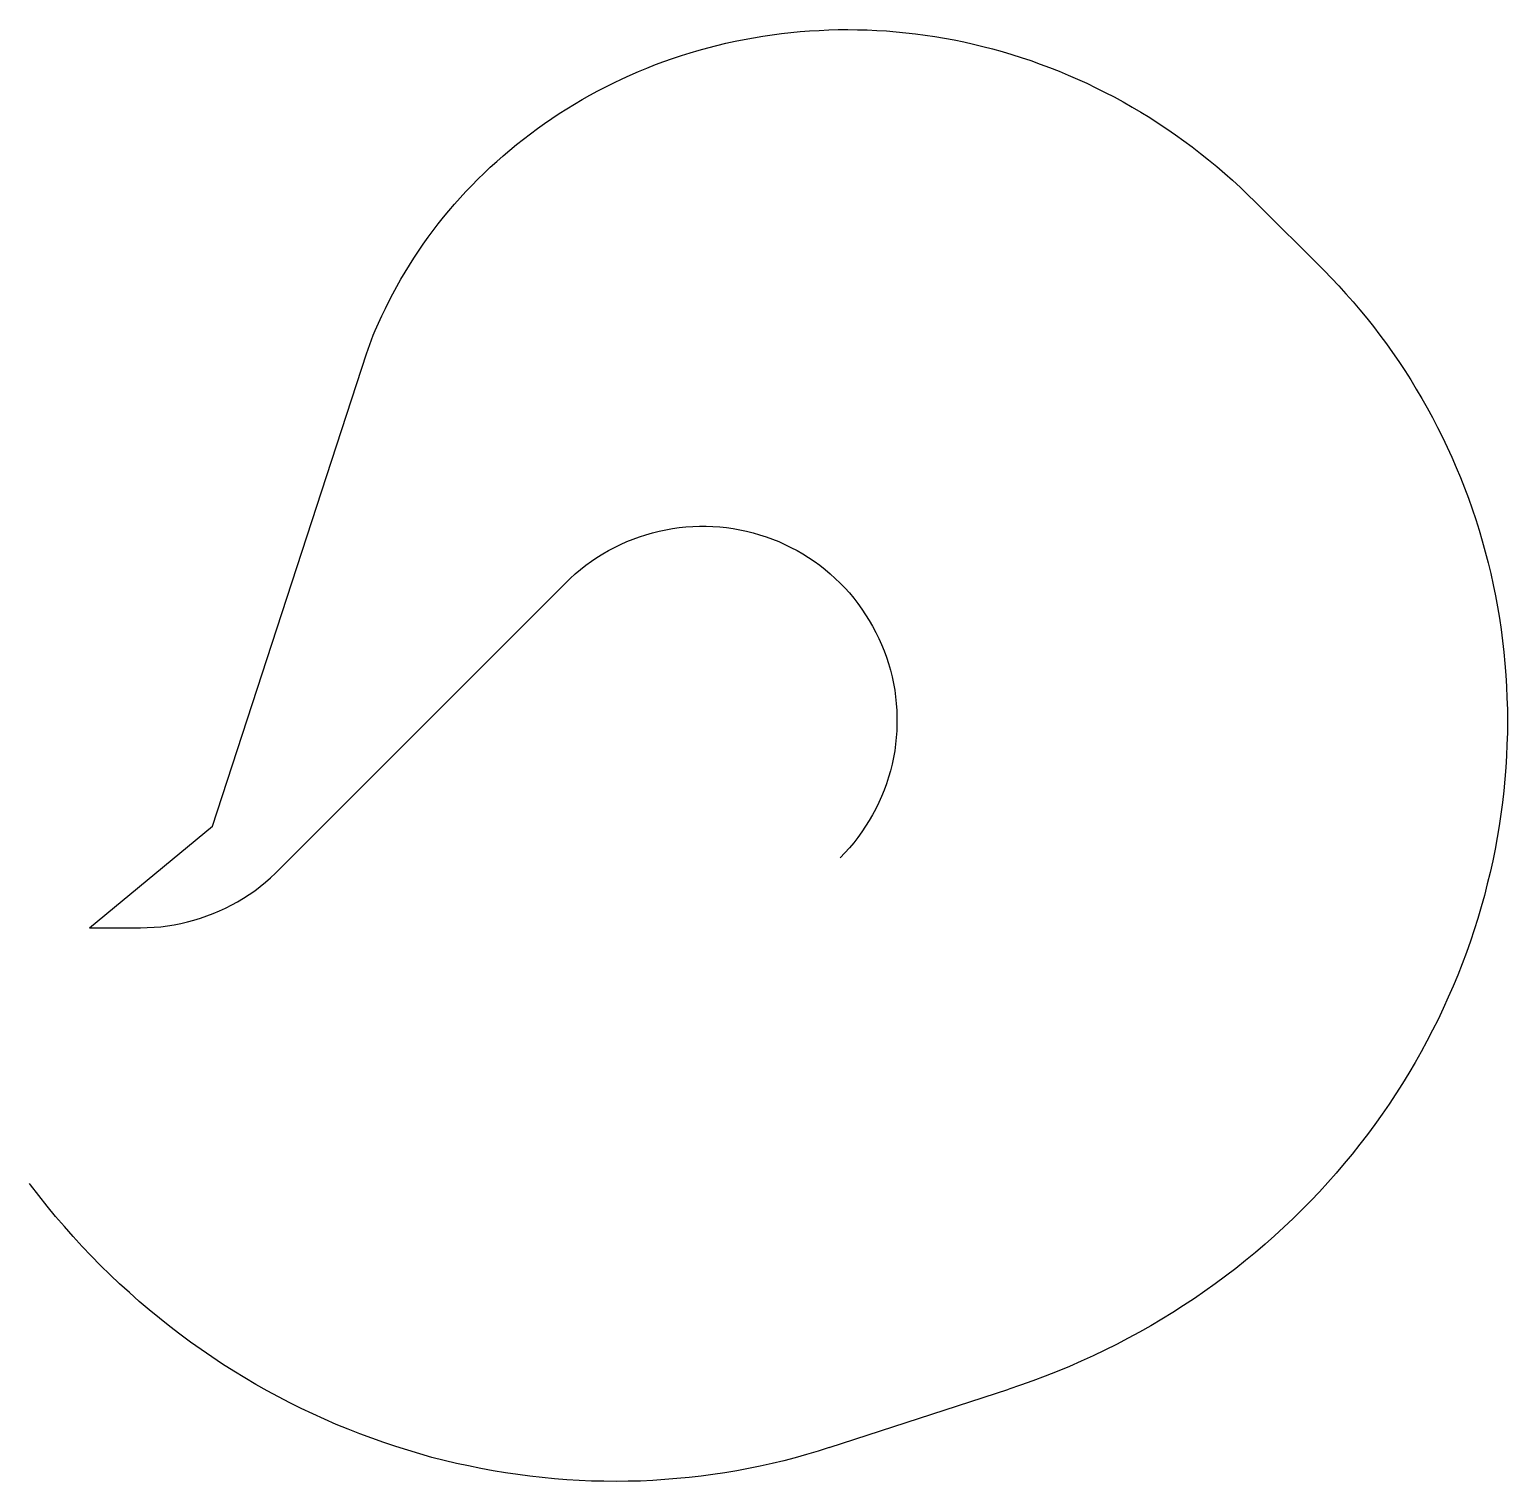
# Model space of a CAD drawing. Header units: metres. Extents: x -480 to 11321, y -4419 to 7169.
import ezdxf

# ---------------------------------------------------------------- set-up
doc = ezdxf.new("R2010")
doc.units = ezdxf.units.M

msp = doc.modelspace()

# ---------------------------------------------------------------- linework, layer by layer
at = {"layer": 'NorminalTrack', "color": 1}
msp.add_lwpolyline([(0, 0), (406, 0), (406, 0), (460, 1), (514, 4), (568, 8), (622, 15), (675, 24), (728, 34), (781, 46), (833, 60), (885, 76), (936, 94), (987, 113), (1037, 134), (1086, 157), (1134, 182), (1181, 208), (1228, 236), (1273, 265), (1318, 296), (1361, 329), (1403, 363), (1444, 398), (1483, 435), (1503, 454), (1503, 454), (3799, 2751), (3799, 2751), (3838, 2789), (3878, 2825), (3920, 2860), (3963, 2893), (4006, 2925), (4051, 2955), (4097, 2984), (4144, 3011), (4192, 3036), (4240, 3060), (4290, 3082), (4340, 3102), (4391, 3121), (4442, 3137), (4494, 3152), (4547, 3165), (4600, 3177), (4653, 3186), (4707, 3194), (4761, 3199), (4815, 3203), (4869, 3205), (4923, 3205), (4977, 3203), (5031, 3199), (5085, 3194), (5138, 3186), (5192, 3177), (5245, 3165), (5297, 3152), (5349, 3137), (5401, 3121), (5452, 3102), (5502, 3082), (5551, 3060), (5600, 3036), (5648, 3011), (5695, 2984), (5740, 2955), (5785, 2925), (5829, 2893), (5872, 2860), (5913, 2825), (5953, 2789), (5992, 2751), (6030, 2712), (6066, 2672), (6101, 2630), (6134, 2588), (6166, 2544), (6196, 2499), (6225, 2453), (6252, 2406), (6278, 2358), (6301, 2310), (6323, 2260), (6344, 2210), (6362, 2159), (6379, 2108), (6394, 2056), (6407, 2003), (6418, 1950), (6428, 1897), (6435, 1843), (6441, 1789), (6445, 1735), (6446, 1681), (6446, 1627), (6445, 1573), (6441, 1519), (6435, 1465), (6428, 1412), (6418, 1358), (6407, 1305), (6394, 1253), (6379, 1201), (6362, 1149), (6344, 1099), (6323, 1048), (6301, 999), (6278, 950), (6252, 902), (6225, 856), (6196, 810), (6166, 765), (6134, 721), (6101, 678), (6066, 637), (6030, 597), (5992, 558)], dxfattribs=at)
at = {"layer": 'SubLines', "color": 5}
for p, q in [((9306, 5795), (9856, 5245)), ((5906, -4149), (7339, -3682))]:
    msp.add_line(p, q, dxfattribs=at)
msp.add_lwpolyline([(0, 0), (980, 810), (2210, 4581), (2223, 4618), (2236, 4656), (2250, 4693), (2265, 4730), (2280, 4767)], dxfattribs=at)
at = {"layer": 'WindSpiral', "color": 3}
for points in [[(2280, 4767), (2306, 4826), (2333, 4885), (2361, 4944), (2391, 5003), (2421, 5061), (2452, 5119), (2485, 5176), (2519, 5233), (2553, 5289), (2589, 5345), (2626, 5401), (2664, 5456), (2703, 5511), (2743, 5565), (2784, 5618), (2826, 5671), (2869, 5723), (2913, 5775), (2958, 5826), (3005, 5876), (3052, 5925), (3100, 5974), (3149, 6022), (3199, 6070), (3250, 6116), (3302, 6162), (3355, 6207), (3409, 6252), (3464, 6295), (3519, 6338), (3576, 6379), (3633, 6420), (3691, 6460), (3750, 6499), (3810, 6537), (3871, 6574), (3932, 6610), (3994, 6645), (4057, 6679), (4121, 6712), (4185, 6744), (4251, 6775), (4316, 6805), (4383, 6834), (4450, 6862), (4518, 6889), (4586, 6914), (4655, 6938), (4725, 6962), (4795, 6984), (4866, 7005), (4937, 7024), (5009, 7043), (5081, 7060), (5154, 7076), (5227, 7091), (5300, 7104), (5374, 7117), (5449, 7128), (5523, 7137), (5598, 7146), (5674, 7153), (5749, 7159), (5825, 7163), (5901, 7167), (5978, 7169), (6054, 7169), (6131, 7168), (6208, 7166), (6285, 7163), (6362, 7158), (6439, 7152), (6516, 7144), (6594, 7135), (6671, 7125), (6748, 7114), (6825, 7101), (6902, 7086), (6980, 7070), (7056, 7053), (7133, 7035), (7210, 7015), (7286, 6993), (7363, 6971), (7439, 6947), (7514, 6921), (7590, 6894), (7665, 6866), (7740, 6837), (7814, 6806), (7888, 6773), (7962, 6740), (8035, 6705), (8108, 6668), (8180, 6631), (8252, 6592), (8323, 6551), (8394, 6510), (8464, 6467), (8533, 6422), (8602, 6377), (8670, 6330), (8737, 6281), (8804, 6232), (8870, 6181), (8935, 6129), (9000, 6076), (9063, 6021), (9126, 5966), (9188, 5909), (9249, 5851), (9306, 5795)], [(9856, 5245), (9915, 5184), (9974, 5123), (10031, 5060), (10088, 4996), (10143, 4932), (10198, 4866), (10251, 4798), (10303, 4730), (10354, 4661), (10404, 4591), (10453, 4520), (10501, 4447), (10548, 4374), (10593, 4300), (10638, 4225), (10680, 4149), (10722, 4072), (10763, 3994), (10802, 3916), (10840, 3836), (10876, 3756), (10912, 3675), (10945, 3593), (10978, 3511), (11009, 3428), (11039, 3344), (11067, 3259), (11094, 3174), (11119, 3088), (11143, 3001), (11166, 2914), (11187, 2827), (11207, 2738), (11225, 2650), (11241, 2561), (11256, 2471), (11270, 2381), (11281, 2291), (11292, 2200), (11301, 2109), (11308, 2017), (11313, 1926), (11317, 1834), (11320, 1741), (11321, 1649), (11320, 1556), (11317, 1464), (11313, 1371), (11308, 1278), (11300, 1185), (11291, 1092), (11281, 999), (11269, 906), (11255, 813), (11239, 720), (11222, 627), (11203, 534), (11183, 442), (11160, 350), (11137, 258), (11111, 166), (11084, 74), (11055, -17), (11025, -108), (10993, -198), (10959, -288), (10924, -378), (10887, -467), (10848, -555), (10808, -644), (10767, -731), (10723, -818), (10678, -904), (10632, -990), (10584, -1075), (10534, -1160), (10483, -1243), (10430, -1326), (10376, -1408), (10320, -1489), (10262, -1570), (10203, -1649), (10143, -1728), (10081, -1806), (10018, -1882), (9953, -1958), (9887, -2033), (9820, -2107), (9751, -2179), (9680, -2251), (9609, -2321), (9536, -2391), (9461, -2459), (9385, -2526), (9308, -2592), (9230, -2656), (9151, -2719), (9070, -2781), (8988, -2842), (8905, -2901), (8821, -2959), (8735, -3016), (8649, -3071), (8561, -3125), (8472, -3177), (8382, -3228), (8291, -3277), (8200, -3325), (8107, -3371), (8013, -3416), (7918, -3459), (7823, -3501), (7726, -3541), (7629, -3579), (7531, -3616), (7432, -3651), (7339, -3682)], [(5906, -4149), (5816, -4178), (5725, -4205), (5634, -4230), (5542, -4254), (5449, -4276), (5355, -4297), (5262, -4316), (5167, -4334), (5073, -4350), (4977, -4364), (4882, -4377), (4786, -4388), (4689, -4397), (4593, -4405), (4496, -4411), (4398, -4416), (4301, -4418), (4203, -4419), (4105, -4418), (4007, -4416), (3909, -4412), (3811, -4406), (3713, -4398), (3614, -4389), (3516, -4378), (3418, -4365), (3320, -4350), (3221, -4334), (3123, -4316), (3026, -4296), (2928, -4275), (2831, -4252), (2733, -4227), (2636, -4200), (2540, -4171), (2444, -4141), (2348, -4109), (2252, -4075), (2157, -4040), (2063, -4003), (1969, -3964), (1875, -3923), (1782, -3881), (1690, -3837), (1598, -3792), (1507, -3744), (1417, -3695), (1327, -3645), (1238, -3593), (1150, -3539), (1062, -3483), (976, -3426), (890, -3367), (805, -3307), (721, -3245), (639, -3182), (557, -3117), (476, -3050), (396, -2982), (317, -2912), (239, -2841), (163, -2769), (87, -2695), (13, -2619), (-60, -2543), (-132, -2464), (-202, -2385), (-272, -2304), (-340, -2222), (-406, -2138), (-471, -2053), (-480, -2042)]]:
    msp.add_lwpolyline(points, dxfattribs=at)

doc.saveas('drawing.dxf')
